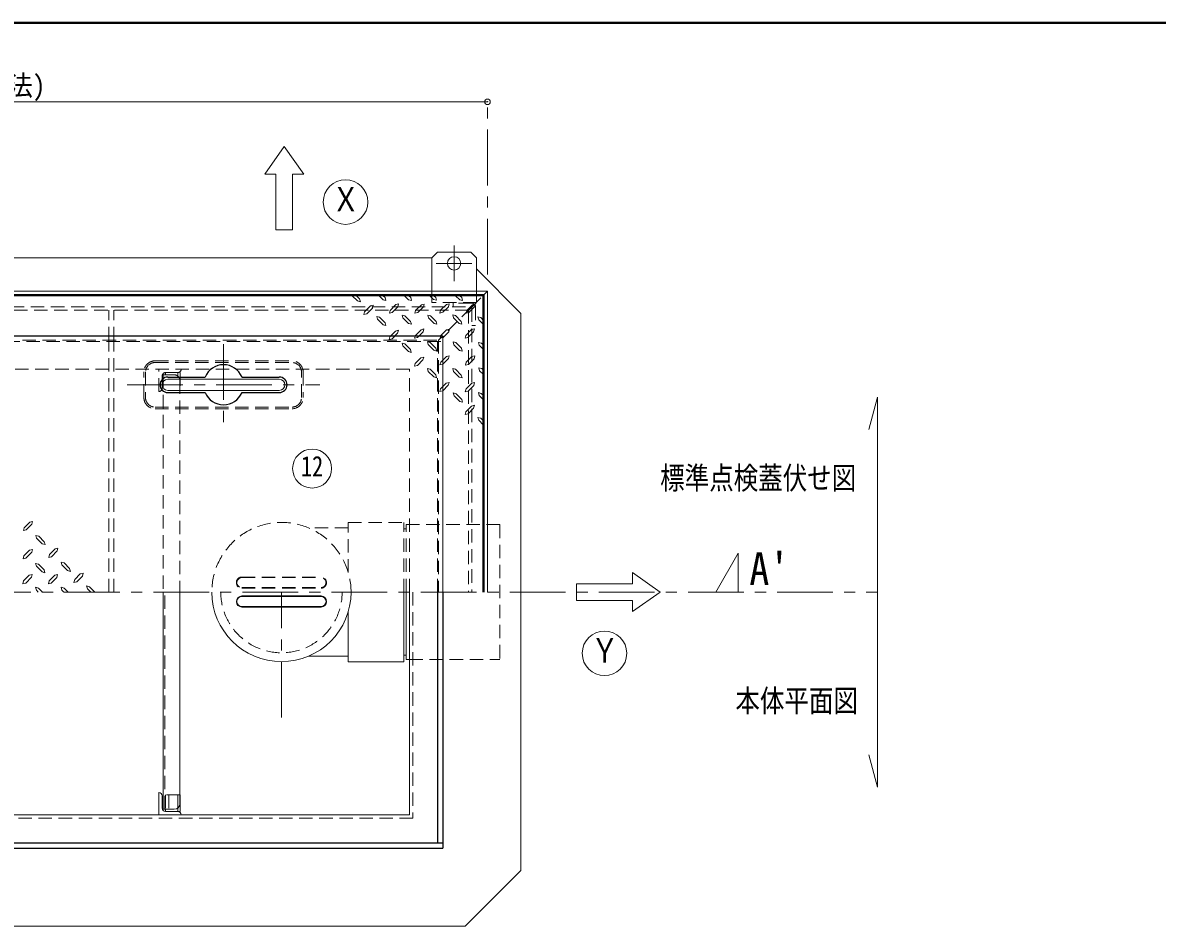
# Model space of a CAD drawing. Units: millimetres at full size, sheet at 1:10; details may follow other scales. Extents: x -2126 to 1924, y -1326 to 1484.
# Drawn here: x -1139 to -120, y 673 to 1484 of the extents above; entities that cross this region are included whole.
import ezdxf
from ezdxf.enums import TextEntityAlignment as Align

# ---------------------------------------------------------------- set-up
doc = ezdxf.new("R2010")
doc.units = ezdxf.units.MM
doc.header["$LTSCALE"] = 10
doc.header["$PDMODE"] = 32
doc.header["$PDSIZE"] = 5
doc.linetypes.add('CHAIN1', pattern=[8, 5, -1, 1, -1])
doc.linetypes.add('DASHED1', pattern=[1.8, 1.2, -0.6])
doc.layers.add('0-0_ﾚｲﾔ1', color=4, linetype='Continuous', lineweight=9)
doc.styles.add('ＭＳ ゴシック', font='')
doc.styles.get('ＭＳ ゴシック').set_extended_font_data('MS Gothic')

msp = doc.modelspace()

# ---------------------------------------------------------------- linework, layer by layer
at = {"layer": '0-0_ﾚｲﾔ1', "color": 1, "lineweight": 40}
msp.add_line((1923.78, 1484.05), (-2126.22, 1484.05), dxfattribs=at)
at = {"layer": '0-0_ﾚｲﾔ1'}
for p, q in [((-721.22, 1413.05), (-1661.22, 1413.05)), ((-766.22, 1278.05), (-771.22, 1273.05)), ((-766.22, 1278.05), (-736.22, 1278.05)), ((-731.22, 1273.05), (-736.22, 1278.05)), ((-771.22, 1273.05), (-1171.22, 1273.05)), ((-771.22, 1273.05), (-771.22, 1243.05)), ((-731.22, 1273.05), (-731.22, 1243.05)), ((-691.22, 1223.05), (-731.22, 1263.05)), ((-842.77, 1239.05), (-837.92, 1234.3)), ((-818.63, 1239.05), (-815.01, 1235.43)), ((-812.44, 1234.79), (-815.01, 1235.43)), ((-814.93, 1239.05), (-813.17, 1237.28)), ((-813.17, 1237.28), (-812.44, 1234.79)), ((-795.73, 1239.05), (-792.11, 1235.43)), ((-789.54, 1234.71), (-792.11, 1235.43)), ((-791.95, 1239.05), (-790.18, 1237.28)), ((-790.18, 1237.28), (-789.54, 1234.71)), ((-773.09, 1239.05), (-769.69, 1235.51)), ((-767.12, 1234.87), (-769.69, 1235.51)), ((-769.45, 1239.05), (-767.76, 1237.36)), ((-767.76, 1237.36), (-767.12, 1234.87)), ((-749.85, 1239.05), (-746.23, 1235.43)), ((-743.66, 1234.71), (-746.23, 1235.43)), ((-746.15, 1239.05), (-744.38, 1237.28)), ((-744.38, 1237.28), (-743.66, 1234.71)), ((-724.22, 1240.05), (-725.22, 1239.05)), ((-831.57, 1224.66), (-832.21, 1222.17)), ((-829.64, 1222.81), (-832.21, 1222.17)), ((-829.64, 1222.81), (-824.58, 1227.88)), ((-808.67, 1225.87), (-809.31, 1223.38)), ((-806.74, 1224.02), (-809.31, 1223.38)), ((-806.74, 1224.02), (-801.68, 1229.08)), ((-785.76, 1225.79), (-786.41, 1223.3)), ((-783.84, 1223.94), (-786.41, 1223.3)), ((-783.84, 1223.94), (-778.77, 1229)), ((-763.35, 1225.95), (-763.99, 1223.46)), ((-761.42, 1224.1), (-763.99, 1223.46)), ((-761.42, 1224.1), (-756.35, 1229.16)), ((-739.88, 1225.79), (-740.52, 1223.3)), ((-737.95, 1223.94), (-740.52, 1223.3)), ((-737.95, 1223.94), (-732.89, 1229)), ((-691.22, 1223.05), (-691.22, 973.05)), ((-820.08, 1217.91), (-820.72, 1220.48)), ((-818.23, 1219.84), (-820.72, 1220.48)), ((-820.08, 1217.91), (-815.01, 1212.85)), ((-818.23, 1219.84), (-813.17, 1214.7)), ((-812.44, 1212.21), (-815.01, 1212.85)), ((-813.17, 1214.7), (-812.44, 1212.21)), ((-797.18, 1219.12), (-797.82, 1221.69)), ((-795.33, 1221.05), (-797.82, 1221.69)), ((-797.18, 1219.12), (-792.11, 1214.05)), ((-795.33, 1221.05), (-790.26, 1215.9)), ((-789.54, 1213.41), (-792.11, 1214.05)), ((-790.26, 1215.9), (-789.54, 1213.41)), ((-774.27, 1219.04), (-774.92, 1221.61)), ((-772.43, 1220.97), (-774.92, 1221.61)), ((-774.27, 1219.04), (-769.21, 1213.97)), ((-772.43, 1220.97), (-767.36, 1215.82)), ((-766.64, 1213.33), (-769.21, 1213.97)), ((-767.36, 1215.82), (-766.64, 1213.33)), ((-751.85, 1219.2), (-752.5, 1221.77)), ((-750.01, 1221.13), (-752.5, 1221.77)), ((-751.85, 1219.2), (-746.79, 1214.14)), ((-750.01, 1221.13), (-744.94, 1215.98)), ((-744.22, 1213.49), (-746.79, 1214.14)), ((-744.94, 1215.98), (-744.22, 1213.49)), ((-727.26, 1219.44), (-729.84, 1220.08)), ((-729.11, 1217.51), (-729.84, 1220.08)), ((-729.11, 1217.51), (-725.22, 1213.61)), ((-727.26, 1219.44), (-725.22, 1217.1)), ((-808.91, 1202.16), (-809.55, 1199.67)), ((-806.98, 1200.31), (-801.92, 1205.38)), ((-786.01, 1203.37), (-786.65, 1200.88)), ((-784.08, 1201.52), (-779.01, 1206.58)), ((-763.1, 1203.29), (-763.75, 1200.8)), ((-761.18, 1201.44), (-756.11, 1206.5)), ((-740.68, 1203.45), (-741.33, 1200.96)), ((-738.76, 1201.6), (-733.69, 1206.66)), ((-806.98, 1200.31), (-809.55, 1199.67)), ((-797.34, 1193.89), (-797.98, 1196.46)), ((-795.49, 1195.81), (-797.98, 1196.46)), ((-797.34, 1193.89), (-792.27, 1188.82)), ((-795.49, 1195.81), (-790.43, 1190.67)), ((-784.08, 1201.52), (-786.65, 1200.88)), ((-774.43, 1195.09), (-775.08, 1197.66)), ((-772.59, 1197.02), (-775.08, 1197.66)), ((-774.43, 1195.09), (-769.37, 1190.03)), ((-772.59, 1197.02), (-767.52, 1191.88)), ((-767.52, 1191.88), (-766.8, 1189.39)), ((-761.18, 1201.44), (-763.75, 1200.8)), ((-751.53, 1195.01), (-752.18, 1197.58)), ((-749.68, 1196.94), (-752.18, 1197.58)), ((-751.53, 1195.01), (-746.47, 1189.95)), ((-749.68, 1196.94), (-744.62, 1191.8)), ((-744.62, 1191.8), (-743.9, 1189.3)), ((-738.76, 1201.6), (-741.33, 1200.96)), ((-726.78, 1196.46), (-729.35, 1197.1)), ((-728.63, 1194.53), (-729.35, 1197.1)), ((-728.63, 1194.53), (-725.22, 1191.11)), ((-726.78, 1196.46), (-725.22, 1194.89)), ((-789.7, 1188.18), (-792.27, 1188.82)), ((-790.43, 1190.67), (-789.7, 1188.18)), ((-766.8, 1189.39), (-769.37, 1190.03)), ((-761.34, 1177.49), (-756.27, 1182.55)), ((-743.9, 1189.3), (-746.47, 1189.95)), ((-738.43, 1177.41), (-733.37, 1182.47)), ((-786.17, 1178.14), (-786.81, 1175.64)), ((-784.24, 1176.29), (-786.81, 1175.64)), ((-784.24, 1176.29), (-779.18, 1181.35)), ((-774.6, 1171.14), (-775.24, 1173.72)), ((-772.75, 1173.07), (-775.24, 1173.72)), ((-772.75, 1173.07), (-767.68, 1167.93)), ((-763.26, 1179.34), (-763.91, 1176.85)), ((-761.34, 1177.49), (-763.91, 1176.85)), ((-751.69, 1171.06), (-752.34, 1173.64)), ((-749.85, 1172.99), (-752.34, 1173.64)), ((-749.85, 1172.99), (-744.78, 1167.85)), ((-740.36, 1179.26), (-741.01, 1176.77)), ((-738.43, 1177.41), (-741.01, 1176.77)), ((-726.46, 1173.64), (-729.03, 1174.28)), ((-728.39, 1171.71), (-729.03, 1174.28)), ((-728.39, 1171.71), (-725.22, 1168.53)), ((-726.46, 1173.64), (-725.22, 1172.39)), ((-774.6, 1171.14), (-769.53, 1166.08)), ((-766.96, 1165.44), (-769.53, 1166.08)), ((-767.68, 1167.93), (-766.96, 1165.44)), ((-751.69, 1171.06), (-746.63, 1166)), ((-744.06, 1165.36), (-746.63, 1166)), ((-744.78, 1167.85), (-744.06, 1165.36)), ((-763.43, 1155.39), (-764.07, 1152.9)), ((-761.5, 1153.55), (-764.07, 1152.9)), ((-761.5, 1153.55), (-756.43, 1158.61)), ((-749.44, 1151.05), (-752.01, 1151.7)), ((-751.29, 1149.13), (-752.01, 1151.7)), ((-749.44, 1151.05), (-744.38, 1145.99)), ((-740.52, 1155.31), (-741.17, 1152.82)), ((-738.6, 1153.47), (-741.17, 1152.82)), ((-738.6, 1153.47), (-733.53, 1158.53)), ((-726.86, 1151.38), (-729.43, 1152.02)), ((-728.71, 1149.45), (-729.43, 1152.02)), ((-726.86, 1151.38), (-725.22, 1149.73)), ((-751.29, 1149.13), (-746.23, 1144.14)), ((-743.66, 1143.42), (-746.23, 1144.14)), ((-744.38, 1145.99), (-743.66, 1143.42)), ((-728.71, 1149.45), (-725.22, 1145.81)), ((-740.6, 1134.9), (-741.25, 1132.33)), ((-738.68, 1133.05), (-741.25, 1132.33)), ((-740.6, 1134.9), (-735.54, 1139.97)), ((-738.68, 1133.05), (-733.69, 1138.12)), ((-727.26, 1129.12), (-729.84, 1129.76)), ((-729.11, 1127.19), (-729.84, 1129.76)), ((-729.11, 1127.19), (-725.22, 1123.14)), ((-727.26, 1129.12), (-725.22, 1127.07)), ((-1132.19, 1035.8), (-1137.26, 1030.74)), ((-1132.19, 1035.8), (-1129.62, 1036.45)), ((-1130.26, 1033.96), (-1129.62, 1036.45)), ((-1126.73, 1023.91), (-1124.16, 1023.27)), ((-1126.01, 1021.42), (-1126.73, 1023.91)), ((-1120.94, 1016.28), (-1126.01, 1021.42)), ((-1119.1, 1018.21), (-1124.16, 1023.27)), ((-1132.35, 1010.57), (-1137.42, 1005.51)), ((-1132.35, 1010.57), (-1129.78, 1011.22)), ((-1130.43, 1008.72), (-1129.78, 1011.22)), ((-1120.94, 1016.28), (-1118.45, 1015.64)), ((-1119.1, 1018.21), (-1118.45, 1015.64)), ((-1109.45, 1011.78), (-1114.51, 1006.72)), ((-1109.45, 1011.78), (-1106.88, 1012.42)), ((-1107.52, 1009.93), (-1106.88, 1012.42)), ((-1126.89, 998.68), (-1124.32, 998.04)), ((-1126.17, 996.19), (-1126.89, 998.68)), ((-1103.99, 999.89), (-1101.42, 999.24)), ((-1103.26, 997.39), (-1103.99, 999.89)), ((-1096.35, 994.18), (-1101.42, 999.24)), ((-1132.6, 988.15), (-1137.66, 983.09)), ((-1132.6, 988.15), (-1130.02, 988.8)), ((-1130.67, 986.3), (-1130.02, 988.8)), ((-1121.1, 991.05), (-1126.17, 996.19)), ((-1119.26, 992.97), (-1124.32, 998.04)), ((-1121.1, 991.05), (-1118.61, 990.4)), ((-1119.26, 992.97), (-1118.61, 990.4)), ((-1109.69, 988.07), (-1114.76, 983.01)), ((-1109.69, 988.07), (-1107.12, 988.72)), ((-1107.76, 986.22), (-1107.12, 988.72)), ((-1098.2, 992.25), (-1103.26, 997.39)), ((-1098.2, 992.25), (-1095.71, 991.61)), ((-1096.35, 994.18), (-1095.71, 991.61)), ((-1086.79, 989.28), (-1091.85, 984.22)), ((-1086.79, 989.28), (-1084.22, 989.92)), ((-1084.86, 987.43), (-1084.22, 989.92)), ((-1126.89, 977.39), (-1124.32, 976.66)), ((-1126.25, 974.81), (-1126.89, 977.39)), ((-1124.48, 973.05), (-1126.25, 974.81)), ((-1120.7, 973.05), (-1124.32, 976.66)), ((-1103.99, 977.3), (-1101.42, 976.66)), ((-1103.26, 974.81), (-1103.99, 977.3)), ((-1101.5, 973.05), (-1103.26, 974.81)), ((-1097.8, 973.05), (-1101.42, 976.66)), ((-1073.66, 973.05), (-1078.51, 977.79)), ((-941.72, 969.55), (-870.72, 969.55)), ((-796.22, 973.05), (-796.22, 910.55)), ((-794.22, 973.05), (-794.22, 912.55)), ((-941.72, 959.55), (-870.72, 959.55)), ((-846.22, 915.55), (-881.72, 915.55)), ((-796.22, 916.45), (-794.22, 916.45)), ((-794.22, 912.55), (-791.22, 912.55)), ((-1010.22, 778.05), (-1010.22, 776.05))]:
    msp.add_line(p, q, dxfattribs=at)
at = {"layer": '0-0_ﾚｲﾔ1', "linetype": 'CHAIN1'}
for p, q in [((-721.22, 1258.05), (-721.22, 1413.05)), ((-751.22, 1284.05), (-751.22, 1252.05)), ((-767.22, 1268.05), (-735.22, 1268.05)), ((-958.22, 1195.55), (-958.22, 1122.55)), ((-1044.72, 1159.05), (-871.72, 1159.05)), ((-1981.22, 973.05), (-371.22, 973.05)), ((-906.22, 860.55), (-906.22, 973.05))]:
    msp.add_line(p, q, dxfattribs=at)
at = {"layer": '0-0_ﾚｲﾔ1', "color": 7, "lineweight": 18}
for p, q in [((-903.72, 1373.05), (-921.22, 1348.05)), ((-903.72, 1373.05), (-886.22, 1348.05)), ((-896.22, 1298.05), (-896.22, 1348.05)), ((-886.22, 1348.05), (-896.22, 1348.05)), ((-896.22, 1298.05), (-911.22, 1298.05)), ((-721.22, 1243.05), (-1661.22, 1243.05)), ((-724.22, 1240.05), (-721.22, 1243.05)), ((-721.22, 1243.05), (-721.22, 973.05)), ((-724.22, 1240.05), (-1658.22, 1240.05)), ((-724.22, 1240.05), (-724.22, 973.05)), ((-761.22, 973.05), (-761.22, 1203.05)), ((-1008.22, 1164.05), (-908.22, 1164.05)), ((-1008.22, 1154.05), (-908.22, 1154.05)), ((-371.22, 1148.05), (-378.98, 1119.07)), ((-371.22, 1148.05), (-371.22, 798.05)), ((-566.22, 973.05), (-591.22, 990.55)), ((-641.22, 965.55), (-641.22, 980.55)), ((-1012.47, 778.05), (-1012.47, 973.05)), ((-997.47, 783.05), (-997.47, 973.05)), ((-941.72, 969.05), (-870.72, 969.05)), ((-791.22, 973.05), (-791.22, 773.05)), ((-691.22, 973.05), (-691.22, 723.05)), ((-566.22, 973.05), (-591.22, 955.55)), ((-941.72, 960.05), (-870.72, 960.05)), ((-641.22, 965.55), (-591.22, 965.55)), ((-591.22, 955.55), (-591.22, 965.55)), ((-371.22, 798.05), (-378.98, 827.02)), ((-1016.22, 793.05), (-1016.22, 773.05)), ((-1013.22, 779.05), (-1013.22, 790.05)), ((-997.47, 791.05), (-997.09, 791.05)), ((-997.09, 776.05), (-997.09, 791.05)), ((-1002.47, 778.05), (-1012.47, 778.05)), ((-1010.22, 776.05), (-997.09, 776.05)), ((-999.22, 776.05), (-999.22, 779.25)), ((-791.22, 773.05), (-1591.22, 773.05)), ((-741.22, 673.05), (-691.22, 723.05)), ((-741.22, 673.05), (-1641.22, 673.05))]:
    msp.add_line(p, q, dxfattribs=at)
at = {"layer": '0-0_ﾚｲﾔ1', "linetype": 'DASHED1'}
for p, q in [((-771.22, 1243.05), (-771.22, 1233.05)), ((-731.22, 1243.05), (-731.22, 1233.05)), ((-731.22, 1233.05), (-771.22, 1233.05)), ((-735.68, 1228.58), (-725.22, 1239.05)), ((-738.22, 1226.05), (-1165.72, 1226.05)), ((-1061.22, 1199.05), (-1061.22, 1226.05)), ((-1056.72, 1199.05), (-1056.72, 1226.05)), ((-752.02, 1232.25), (-752.02, 1229.05)), ((-735.22, 1232.25), (-752.02, 1232.25)), ((-738.22, 1226.05), (-738.22, 973.05)), ((-732.02, 1229.05), (-732.02, 1212.25)), ((-735.22, 1212.25), (-732.02, 1212.25)), ((-761.22, 1203.05), (-1621.22, 1203.05)), ((-761.22, 973.05), (-761.22, 1203.05)), ((-1621.22, 1198.05), (-761.22, 1198.05)), ((-766.22, 973.05), (-766.22, 1198.05)), ((-791.22, 1173.05), (-1591.22, 1173.05)), ((-1016.22, 1153.05), (-1016.22, 1173.05)), ((-791.22, 973.05), (-791.22, 1173.05)), ((-1013.22, 1167.05), (-1013.22, 1156.05)), ((-1012.47, 1168.05), (-1012.47, 973.05)), ((-1002.47, 1168.05), (-1012.47, 1168.05)), ((-999.22, 1170.05), (-999.22, 1166.85)), ((-997.47, 1163.05), (-997.47, 973.05)), ((-997.09, 1170.05), (-997.09, 1155.05)), ((-997.47, 1155.05), (-997.09, 1155.05)), ((-846.22, 1030.55), (-881.72, 1030.55)), ((-846.22, 990.55), (-846.22, 1035.55)), ((-846.22, 1035.55), (-796.22, 1035.55)), ((-796.22, 973.05), (-796.22, 1035.55)), ((-796.22, 1029.65), (-794.22, 1029.65)), ((-710.22, 1033.55), (-710.22, 912.55)), ((-941.72, 986.55), (-870.72, 986.55)), ((-941.72, 986.05), (-870.72, 986.05)), ((-1010.97, 778.05), (-1010.97, 973.05)), ((-941.72, 977.05), (-870.72, 977.05)), ((-941.72, 976.55), (-870.72, 976.55)), ((-788.22, 973.05), (-788.22, 770.05)), ((-791.22, 912.55), (-710.22, 912.55)), ((-997.47, 791.05), (-1010.22, 791.05)), ((-1010.22, 791.05), (-1010.22, 778.05)), ((-1007.22, 791.05), (-1007.22, 776.05)), ((-999.22, 779.25), (-999.22, 791.05)), ((-788.22, 770.05), (-1594.22, 770.05))]:
    msp.add_line(p, q, dxfattribs=at)
at = {"layer": '0-0_ﾚｲﾔ1', "color": 5, "lineweight": 25}
for p, q in [((-725.22, 1239.05), (-1657.22, 1239.05)), ((-725.22, 973.05), (-725.22, 1239.05)), ((-1621.22, 1203.05), (-761.22, 1203.05)), ((-1008.22, 1166.05), (-974.8, 1166.05)), ((-941.63, 1166.05), (-908.22, 1166.05)), ((-1008.22, 1152.05), (-974.8, 1152.05)), ((-941.63, 1152.05), (-908.22, 1152.05)), ((-766.22, 973.05), (-766.22, 748.05)), ((-761.22, 973.05), (-761.22, 743.05)), ((-1621.22, 748.05), (-761.22, 748.05)), ((-1621.22, 743.05), (-761.22, 743.05))]:
    msp.add_line(p, q, dxfattribs=at)
at = {"layer": '0-0_ﾚｲﾔ1', "color": 7, "linetype": 'DASHED1', "lineweight": 18}
for p, q in [((-1167.12, 1229.05), (-736.82, 1229.05)), ((-735.68, 1228.58), (-765.22, 1199.05)), ((-735.22, 1227.45), (-735.22, 973.05)), ((-1138.72, 1199.05), (-765.22, 1199.05)), ((-1061.22, 973.05), (-1061.22, 1199.05)), ((-1056.72, 973.05), (-1056.72, 1199.05)), ((-765.22, 1199.05), (-765.22, 973.05)), ((-1019.72, 1180.55), (-896.72, 1180.55)), ((-1019.72, 1179.05), (-896.72, 1179.05)), ((-1029.72, 1147.55), (-1029.72, 1170.55)), ((-1028.22, 1170.55), (-1028.22, 1147.55)), ((-888.22, 1147.55), (-888.22, 1170.55)), ((-886.72, 1170.55), (-886.72, 1147.55)), ((-1019.72, 1139.05), (-896.72, 1139.05)), ((-1019.72, 1137.55), (-896.72, 1137.55))]:
    msp.add_line(p, q, dxfattribs=at)
at = {"layer": '0-0_ﾚｲﾔ1', "color": 7, "lineweight": 18}
for points in [[(-911.22, 1298.05), (-911.22, 1348.05), (-921.22, 1348.05)], [(-641.22, 980.55), (-591.22, 980.55), (-591.22, 990.55)]]:
    msp.add_lwpolyline(points, dxfattribs=at)
at = {"layer": '0-0_ﾚｲﾔ1'}
for points in [[(-838.96, 1239.05), (-836.07, 1236.15), (-835.35, 1233.58), (-837.92, 1234.3)], [(-831.57, 1224.66), (-826.43, 1229.8), (-823.93, 1230.45), (-824.58, 1227.88)], [(-808.67, 1225.87), (-803.52, 1231.01), (-801.03, 1231.65), (-801.68, 1229.08)], [(-785.76, 1225.79), (-780.62, 1230.93), (-778.13, 1231.57), (-778.77, 1229)], [(-763.35, 1225.95), (-758.2, 1231.09), (-755.71, 1231.73), (-756.35, 1229.16)], [(-739.88, 1225.79), (-734.74, 1230.93), (-732.25, 1231.57), (-732.89, 1229)], [(-808.91, 1202.16), (-803.76, 1207.3), (-801.27, 1207.95), (-801.92, 1205.38)], [(-786.01, 1203.37), (-780.86, 1208.51), (-778.37, 1209.15), (-779.01, 1206.58)], [(-763.1, 1203.29), (-757.96, 1208.43), (-755.47, 1209.07), (-756.11, 1206.5)], [(-740.68, 1203.45), (-735.54, 1208.59), (-733.05, 1209.23), (-733.69, 1206.66)], [(-786.17, 1178.14), (-781.02, 1183.28), (-778.53, 1183.92), (-779.18, 1181.35)], [(-763.26, 1179.34), (-758.12, 1184.48), (-755.63, 1185.13), (-756.27, 1182.55)], [(-740.36, 1179.26), (-735.22, 1184.4), (-732.73, 1185.05), (-733.37, 1182.47)], [(-763.43, 1155.39), (-758.28, 1160.54), (-755.79, 1161.18), (-756.43, 1158.61)], [(-740.52, 1155.31), (-735.38, 1160.46), (-732.89, 1161.1), (-733.53, 1158.53)], [(-735.54, 1139.97), (-732.97, 1140.69), (-733.69, 1138.12)], [(-1130.26, 1033.96), (-1135.41, 1028.81), (-1137.9, 1028.17), (-1137.26, 1030.74)], [(-1130.43, 1008.72), (-1135.57, 1003.58), (-1138.06, 1002.94), (-1137.42, 1005.51)], [(-1107.52, 1009.93), (-1112.67, 1004.79), (-1115.16, 1004.14), (-1114.51, 1006.72)], [(-1130.67, 986.3), (-1135.81, 981.16), (-1138.3, 980.52), (-1137.66, 983.09)], [(-1107.76, 986.22), (-1112.91, 981.08), (-1115.4, 980.44), (-1114.76, 983.01)], [(-1084.86, 987.43), (-1090.01, 982.29), (-1092.5, 981.64), (-1091.85, 984.22)], [(-1077.47, 973.05), (-1080.36, 975.94), (-1081.09, 978.51), (-1078.51, 977.79)], [(-846.22, 955.55), (-846.22, 910.55), (-796.22, 910.55)]]:
    msp.add_lwpolyline(points, dxfattribs=at)
at = {"layer": '0-0_ﾚｲﾔ1', "linetype": 'DASHED1'}
for points in [[(-1010.22, 1168.05), (-1010.22, 1170.05), (-997.09, 1170.05)], [(-794.22, 973.05), (-794.22, 1033.55), (-710.22, 1033.55)]]:
    msp.add_lwpolyline(points, dxfattribs=at)
at = {"layer": '0-0_ﾚｲﾔ1', "linetype": 'CHAIN1'}
msp.add_lwpolyline([(-516.22, 973.05), (-496.22, 1008.05), (-496.22, 973.05)], dxfattribs=at)
at = {"layer": '0-0_ﾚｲﾔ1', "color": 7, "lineweight": 18}
for centre, radius in [((-848.72, 1323.05), 20), ((-878.69, 1083.89), 17.5), ((-616.22, 918.05), 20)]:
    msp.add_circle(centre, radius, dxfattribs=at)
at = {"layer": '0-0_ﾚｲﾔ1'}
msp.add_circle((-751.22, 1268.05), 6, dxfattribs=at)
at = {"layer": '0-0_ﾚｲﾔ1', "color": 7, "linetype": 'DASHED1', "lineweight": 18}
for centre, radius, start, end in [((-736.82, 1227.45), 1.6, 0, 90), ((-1019.72, 1170.55), 10, 90, 180), ((-1019.72, 1170.55), 8.5, 90, 180), ((-896.72, 1170.55), 10, 0, 90), ((-896.72, 1170.55), 8.5, 0, 90), ((-1019.72, 1147.55), 10, 180, 270), ((-1019.72, 1147.55), 8.5, 180, 270), ((-896.72, 1147.55), 10, 270, 0), ((-896.72, 1147.55), 8.5, 270, 0)]:
    msp.add_arc(centre, radius, start, end, dxfattribs=at)
at = {"layer": '0-0_ﾚｲﾔ1', "linetype": 'DASHED1'}
for centre, radius, start, end in [((-735.22, 1229.05), 3.2, 0, 90), ((-999.22, 1173.05), 3, 270, 0), ((-1010.22, 1167.05), 3, 90, 180), ((-1002.47, 1163.05), 5, 0, 90), ((-1016.22, 1156.05), 3, 270, 0), ((-906.22, 973.05), 62.5, 0, 180), ((-941.72, 981.55), 5, 90, 270), ((-941.72, 981.55), 4.5, 90, 270), ((-870.72, 981.55), 5, 270, 90), ((-870.72, 981.55), 4.5, 270, 90), ((-906.22, 973.05), 54.5, 180, 0)]:
    msp.add_arc(centre, radius, start, end, dxfattribs=at)
at = {"layer": '0-0_ﾚｲﾔ1', "color": 5, "lineweight": 25}
for centre, radius, start, end in [((-958.22, 1159.05), 18, 22.88538, 157.11462), ((-1008.22, 1159.05), 7, 90, 270), ((-908.22, 1159.05), 7, 270, 90), ((-958.22, 1159.05), 18, 202.88538, 337.11462)]:
    msp.add_arc(centre, radius, start, end, dxfattribs=at)
at = {"layer": '0-0_ﾚｲﾔ1', "color": 7, "lineweight": 18}
for centre, radius, start, end in [((-1008.22, 1159.05), 5, 90, 270), ((-908.22, 1159.05), 5, 270, 90), ((-906.22, 973.05), 62.5, 180, 0), ((-941.72, 964.55), 4.5, 90, 270), ((-870.72, 964.55), 4.5, 270, 90), ((-1016.22, 790.05), 3, 0, 90), ((-1010.22, 779.05), 3, 180, 270), ((-1002.47, 783.05), 5, 270, 0), ((-999.22, 773.05), 3, 0, 90)]:
    msp.add_arc(centre, radius, start, end, dxfattribs=at)
at = {"layer": '0-0_ﾚｲﾔ1'}
for centre, start, end in [((-941.72, 964.55), 90, 270), ((-870.72, 964.55), 270, 90)]:
    msp.add_arc(centre, 5, start, end, dxfattribs=at)
at = {"layer": '0-0_ﾚｲﾔ1', "color": 1}
msp.add_point((-721.22, 1413.05), dxfattribs=at)

# ---------------------------------------------------------------- texts
at = {"layer": '0-0_ﾚｲﾔ1', "color": 7, "style": 'ＭＳ ゴシック'}
for s, height, width, p in [('940(枠外寸法)', 18.33, 0.9, (-1264.34, 1413.05)), ('Ｘ', 21.99, 0.85, (-861.22, 1308.05)), ('12', 18.33, 0.8, (-888.69, 1071.39)), ('標準点検蓋伏せ図', 20.16, 0.8, (-566.22, 1059.3)), ("A'", 29.33, 0.9, (-486.22, 970.55)), ('Ｙ', 21.99, 0.85, (-628.72, 903.05)), ('本体平面図', 20.16, 0.8, (-498.72, 859.3))]:
    msp.add_text(s, height=height, dxfattribs=dict(at, width=width)).set_placement(p, align=Align.BOTTOM_LEFT)

doc.saveas('drawing.dxf')
